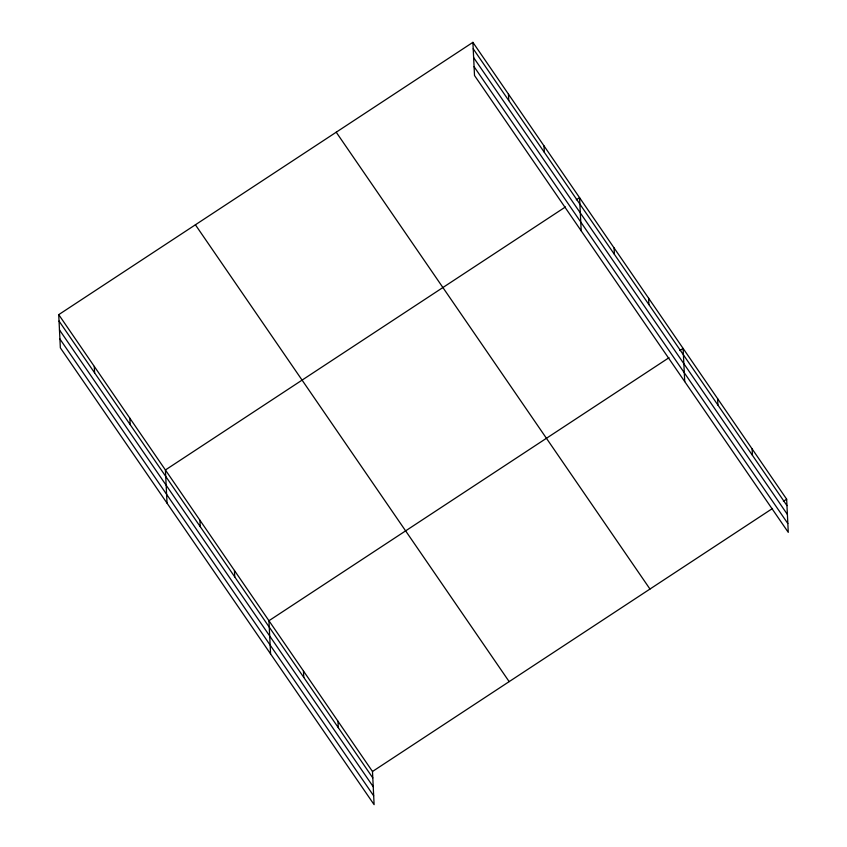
<?xml version="1.0" encoding="UTF-8"?>
<svg xmlns="http://www.w3.org/2000/svg" width="847" height="847" viewBox="0 0 847 847"><rect width="100%" height="100%" fill="white"/><g stroke="black" fill="none" stroke-linecap="round" stroke-linejoin="round"><path stroke-width="1.27" d="M58.729 314.65L372.489 771.49L374.109 804.65L60.349 347.821L58.729 314.65L472.891 42.35L786.651 499.179L788.271 532.35L474.511 75.51L472.891 42.35M565.468 206.943L165.409 469.979L167.028 503.139M576.309 199.818L579.57 197.669L581.19 230.839M669.003 357.699L268.944 620.735L270.574 653.895M679.855 350.573L683.106 348.424L684.725 381.595M372.489 771.49L772.549 508.454M783.401 501.329L786.651 499.179M473.208 48.787L786.969 505.617M473.632 57.607L787.392 514.436M474.076 66.691L787.837 523.531M336.217 132.206L649.977 589.046M195.403 224.794L509.163 681.623M59.046 321.087L372.807 777.917M59.47 329.907L373.231 786.736M59.915 338.991L373.675 795.831M752.136 448.931L752.454 455.368M717.621 398.683L717.938 405.11M648.59 298.176L648.908 304.613M614.086 247.927L614.393 254.354M544.007 145.896L544.325 152.333M508.444 94.123L508.761 100.56M337.974 721.231L338.292 727.668M303.459 670.983L303.777 677.42M234.439 570.476L234.746 576.913M199.924 520.227L200.231 526.665M129.845 418.206L130.163 424.633M94.292 366.423L94.599 372.86"/></g></svg>
